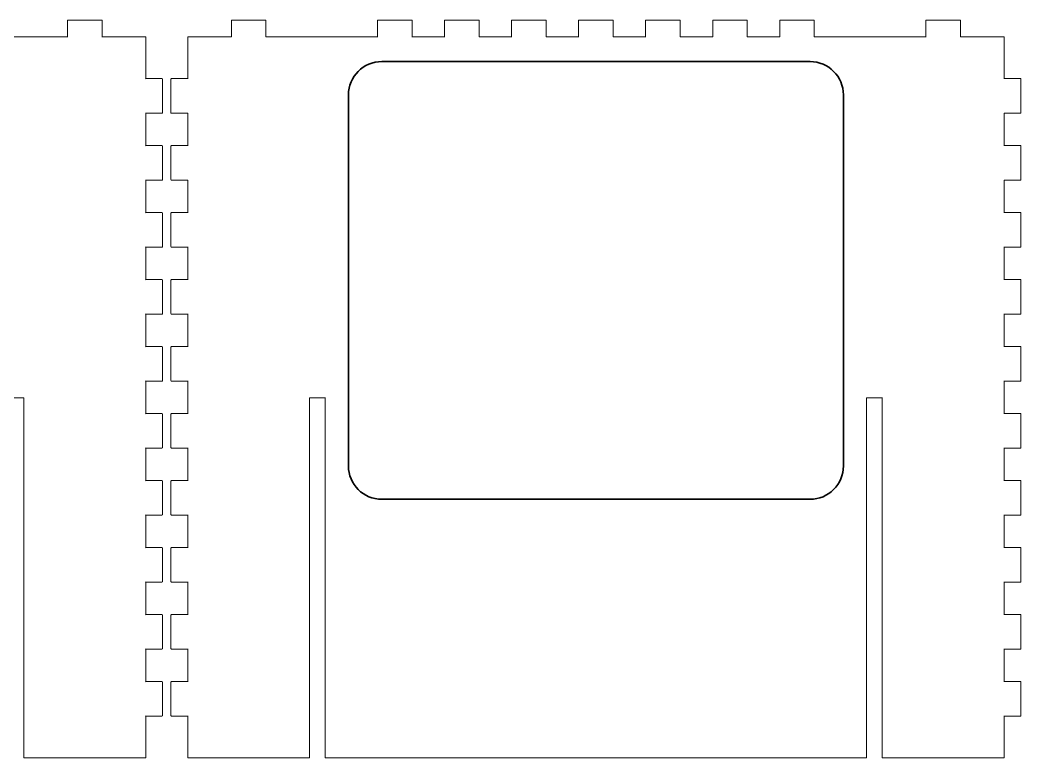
# Model space of a CAD drawing. Header units: millimetres. Extents: x 10 to 623, y 3 to 441.
# Drawn here: x 290.4 to 469.6, y 163.6 to 295.8 of the extents above; entities that cross this region are included whole.
import ezdxf

# ---------------------------------------------------------------- set-up
doc = ezdxf.new("R2010")
doc.units = ezdxf.units.MM
doc.header["$MEASUREMENT"] = 0
doc.layers.add('Layer 1', color=7, linetype='Continuous', lineweight=0)

msp = doc.modelspace()

# ---------------------------------------------------------------- linework, layer by layer
at = {"layer": 'Layer 1', "color": 18, "lineweight": 20, "true_color": 0x000000}
for points in [[(312.8, 292.8), (312.8, 292.8), (305.08, 292.8), (305.08, 292.8), (304.98, 292.8), (305.08, 292.7), (305.08, 292.8), (305.08, 292.8), (305.08, 295.7), (305.08, 295.7), (305.08, 295.76), (305.03, 295.8), (304.98, 295.8), (304.98, 295.8), (298.98, 295.8), (298.98, 295.8), (298.92, 295.8), (298.88, 295.76), (298.88, 295.7), (298.88, 295.7), (298.88, 292.8), (298.88, 292.8), (298.88, 292.7), (298.98, 292.8), (298.88, 292.8), (298.88, 292.8), (291.16, 292.8), (291.16, 292.8), (291.16, 292.8), (288.16, 292.8), (288.16, 292.8), (288.16, 292.8), (278.9, 292.8), (278.9, 292.8), (278.8, 292.8), (278.9, 292.7), (278.9, 292.8), (278.9, 292.8), (278.9, 295.7), (278.9, 295.7), (278.9, 295.76), (278.85, 295.8), (278.8, 295.8), (278.8, 295.8), (272.8, 295.8), (272.8, 295.8), (272.75, 295.8), (272.7, 295.76), (272.7, 295.7), (272.7, 295.7), (272.7, 292.8), (272.7, 292.8), (272.7, 292.7), (272.8, 292.8), (272.7, 292.8), (272.7, 292.8), (266.9, 292.8), (266.9, 292.8), (266.8, 292.8), (266.9, 292.7), (266.9, 292.8), (266.9, 292.8), (266.9, 295.7), (266.9, 295.7), (266.9, 295.76), (266.85, 295.8), (266.8, 295.8), (266.8, 295.8), (260.8, 295.8), (260.8, 295.8), (260.75, 295.8), (260.7, 295.76), (260.7, 295.7), (260.7, 295.7), (260.7, 292.8), (260.7, 292.8), (260.7, 292.7), (260.8, 292.8), (260.7, 292.8), (260.7, 292.8), (254.9, 292.8), (254.9, 292.8), (254.8, 292.8), (254.9, 292.7), (254.9, 292.8), (254.9, 292.8), (254.9, 295.7), (254.9, 295.7), (254.9, 295.76), (254.85, 295.8), (254.8, 295.8), (254.8, 295.8), (248.8, 295.8), (248.8, 295.8), (248.75, 295.8), (248.7, 295.76), (248.7, 295.7), (248.7, 295.7), (248.7, 292.8), (248.7, 292.8), (248.7, 292.7), (248.8, 292.8), (248.7, 292.8), (248.7, 292.8), (242.9, 292.8), (242.9, 292.8), (242.8, 292.8), (242.9, 292.7), (242.9, 292.8), (242.9, 292.8), (242.9, 295.7), (242.9, 295.7), (242.9, 295.76), (242.85, 295.8), (242.8, 295.8), (242.8, 295.8), (236.8, 295.8), (236.8, 295.8), (236.75, 295.8), (236.7, 295.76), (236.7, 295.7), (236.7, 295.7), (236.7, 292.8), (236.7, 292.8), (236.7, 292.7), (236.8, 292.8), (236.7, 292.8), (236.7, 292.8), (230.9, 292.8), (230.9, 292.8), (230.8, 292.8), (230.9, 292.7), (230.9, 292.8), (230.9, 292.8), (230.9, 295.7), (230.9, 295.7), (230.9, 295.76), (230.85, 295.8), (230.8, 295.8), (230.8, 295.8), (224.8, 295.8), (224.8, 295.8), (224.75, 295.8), (224.7, 295.76), (224.7, 295.7), (224.7, 295.7), (224.7, 292.8), (224.7, 292.8), (224.7, 292.7), (224.8, 292.8), (224.7, 292.8), (224.7, 292.8), (218.9, 292.8), (218.9, 292.8), (218.8, 292.8), (218.9, 292.7), (218.9, 292.8), (218.9, 292.8), (218.9, 295.7), (218.9, 295.7), (218.9, 295.76), (218.85, 295.8), (218.8, 295.8), (218.8, 295.8), (212.8, 295.8), (212.8, 295.8), (212.75, 295.8), (212.7, 295.76), (212.7, 295.7), (212.7, 295.7), (212.7, 292.8), (212.7, 292.8), (212.7, 292.7), (212.8, 292.8), (212.7, 292.8), (212.7, 292.8), (206.9, 292.8), (206.9, 292.8), (206.8, 292.8), (206.9, 292.7), (206.9, 292.8), (206.9, 292.8), (206.9, 295.7), (206.9, 295.7), (206.9, 295.76), (206.85, 295.8), (206.8, 295.8), (206.8, 295.8), (200.8, 295.8), (200.8, 295.8), (200.75, 295.8), (200.7, 295.76), (200.7, 295.7), (200.7, 295.7), (200.7, 292.8), (200.7, 292.8), (200.7, 292.7), (200.8, 292.8), (200.7, 292.8), (200.7, 292.8), (191.44, 292.8), (191.44, 292.8), (191.44, 292.8), (188.44, 292.8), (188.44, 292.8), (188.44, 292.8), (180.72, 292.8), (180.72, 292.8), (180.62, 292.8), (180.72, 292.7), (180.72, 292.8), (180.72, 292.8), (180.72, 295.7), (180.72, 295.7), (180.72, 295.76), (180.68, 295.8), (180.62, 295.8), (180.62, 295.8), (174.62, 295.8), (174.62, 295.8), (174.57, 295.8), (174.52, 295.76), (174.52, 295.7), (174.52, 295.7), (174.52, 292.8), (174.52, 292.8), (174.52, 292.7), (174.62, 292.8), (174.52, 292.8), (174.52, 292.8), (166.8, 292.8), (166.8, 292.8), (166.75, 292.8), (166.7, 292.76), (166.7, 292.7), (166.7, 292.7), (166.7, 285.3), (166.7, 285.3), (166.7, 285.2), (166.8, 285.3), (166.7, 285.3), (166.7, 285.3), (163.8, 285.3), (163.8, 285.3), (163.75, 285.3), (163.7, 285.26), (163.7, 285.2), (163.7, 285.2), (163.7, 279.2), (163.7, 279.2), (163.7, 279.15), (163.75, 279.1), (163.8, 279.1), (163.8, 279.1), (166.7, 279.1), (166.7, 279.1), (166.8, 279.1), (166.7, 279.2), (166.7, 279.1), (166.7, 279.1), (166.7, 273.3), (166.7, 273.3), (166.7, 273.2), (166.8, 273.3), (166.7, 273.3), (166.7, 273.3), (163.8, 273.3), (163.8, 273.3), (163.75, 273.3), (163.7, 273.26), (163.7, 273.2), (163.7, 273.2), (163.7, 267.2), (163.7, 267.2), (163.7, 267.15), (163.75, 267.1), (163.8, 267.1), (163.8, 267.1), (166.7, 267.1), (166.7, 267.1), (166.8, 267.1), (166.7, 267.2), (166.7, 267.1), (166.7, 267.1), (166.7, 261.3), (166.7, 261.3), (166.7, 261.2), (166.8, 261.3), (166.7, 261.3), (166.7, 261.3), (163.8, 261.3), (163.8, 261.3), (163.75, 261.3), (163.7, 261.26), (163.7, 261.2), (163.7, 261.2), (163.7, 255.2), (163.7, 255.2), (163.7, 255.15), (163.75, 255.1), (163.8, 255.1), (163.8, 255.1), (166.7, 255.1), (166.7, 255.1), (166.8, 255.1), (166.7, 255.2), (166.7, 255.1), (166.7, 255.1), (166.7, 249.3), (166.7, 249.3), (166.7, 249.2), (166.8, 249.3), (166.7, 249.3), (166.7, 249.3), (163.8, 249.3), (163.8, 249.3), (163.75, 249.3), (163.7, 249.26), (163.7, 249.2), (163.7, 249.2), (163.7, 243.2), (163.7, 243.2), (163.7, 243.15), (163.75, 243.1), (163.8, 243.1), (163.8, 243.1), (166.7, 243.1), (166.7, 243.1), (166.8, 243.1), (166.7, 243.2), (166.7, 243.1), (166.7, 243.1), (166.7, 237.3), (166.7, 237.3), (166.7, 237.2), (166.8, 237.3), (166.7, 237.3), (166.7, 237.3), (163.8, 237.3), (163.8, 237.3), (163.75, 237.3), (163.7, 237.26), (163.7, 237.2), (163.7, 237.2), (163.7, 231.2), (163.7, 231.2), (163.7, 231.15), (163.75, 231.1), (163.8, 231.1), (163.8, 231.1), (166.7, 231.1), (166.7, 231.1), (166.8, 231.1), (166.7, 231.2), (166.7, 231.1), (166.7, 231.1), (166.7, 225.3), (166.7, 225.3), (166.7, 225.2), (166.8, 225.3), (166.7, 225.3), (166.7, 225.3), (163.8, 225.3), (163.8, 225.3), (163.75, 225.3), (163.7, 225.26), (163.7, 225.2), (163.7, 225.2), (163.7, 219.2), (163.7, 219.2), (163.7, 219.15), (163.75, 219.1), (163.8, 219.1), (163.8, 219.1), (166.7, 219.1), (166.7, 219.1), (166.8, 219.1), (166.7, 219.2), (166.7, 219.1), (166.7, 219.1), (166.7, 213.3), (166.7, 213.3), (166.7, 213.2), (166.8, 213.3), (166.7, 213.3), (166.7, 213.3), (163.8, 213.3), (163.8, 213.3), (163.75, 213.3), (163.7, 213.26), (163.7, 213.2), (163.7, 213.2), (163.7, 207.2), (163.7, 207.2), (163.7, 207.15), (163.75, 207.1), (163.8, 207.1), (163.8, 207.1), (166.7, 207.1), (166.7, 207.1), (166.8, 207.1), (166.7, 207.2), (166.7, 207.1), (166.7, 207.1), (166.7, 201.3), (166.7, 201.3), (166.7, 201.2), (166.8, 201.3), (166.7, 201.3), (166.7, 201.3), (163.8, 201.3), (163.8, 201.3), (163.75, 201.3), (163.7, 201.26), (163.7, 201.2), (163.7, 201.2), (163.7, 195.2), (163.7, 195.2), (163.7, 195.15), (163.75, 195.1), (163.8, 195.1), (163.8, 195.1), (166.7, 195.1), (166.7, 195.1), (166.8, 195.1), (166.7, 195.2), (166.7, 195.1), (166.7, 195.1), (166.7, 189.3), (166.7, 189.3), (166.7, 189.2), (166.8, 189.3), (166.7, 189.3), (166.7, 189.3), (163.8, 189.3), (163.8, 189.3), (163.75, 189.3), (163.7, 189.26), (163.7, 189.2), (163.7, 189.2), (163.7, 183.2), (163.7, 183.2), (163.7, 183.15), (163.75, 183.1), (163.8, 183.1), (163.8, 183.1), (166.7, 183.1), (166.7, 183.1), (166.8, 183.1), (166.7, 183.2), (166.7, 183.1), (166.7, 183.1), (166.7, 177.3), (166.7, 177.3), (166.7, 177.2), (166.8, 177.3), (166.7, 177.3), (166.7, 177.3), (163.8, 177.3), (163.8, 177.3), (163.75, 177.3), (163.7, 177.26), (163.7, 177.2), (163.7, 177.2), (163.7, 171.2), (163.7, 171.2), (163.7, 171.15), (163.75, 171.1), (163.8, 171.1), (163.8, 171.1), (166.7, 171.1), (166.7, 171.1), (166.8, 171.1), (166.7, 171.2), (166.7, 171.1), (166.7, 171.1), (166.7, 163.7), (166.7, 163.7), (166.7, 163.65), (166.75, 163.6), (166.8, 163.6), (166.8, 163.6), (188.44, 163.6), (188.44, 163.6), (188.5, 163.6), (188.54, 163.65), (188.54, 163.7), (188.54, 163.7), (188.54, 228.1), (188.54, 228.1), (188.54, 228.2), (188.44, 228.1), (188.54, 228.1), (188.54, 228.1), (191.35, 228.1), (191.35, 228.1), (191.44, 228.1), (191.35, 228.2), (191.35, 228.1), (191.35, 228.1), (191.35, 163.7), (191.35, 163.7), (191.35, 163.65), (191.39, 163.6), (191.44, 163.6), (191.44, 163.6), (288.16, 163.6), (288.16, 163.6), (288.21, 163.6), (288.25, 163.65), (288.25, 163.7), (288.25, 163.7), (288.25, 228.1), (288.25, 228.1), (288.25, 228.2), (288.16, 228.1), (288.25, 228.1), (288.25, 228.1), (291.05, 228.1), (291.05, 228.1), (291.16, 228.1), (291.05, 228.2), (291.05, 228.1), (291.05, 228.1), (291.05, 163.7), (291.05, 163.7), (291.05, 163.65), (291.1, 163.6), (291.16, 163.6), (291.16, 163.6), (312.8, 163.6), (312.8, 163.6), (312.85, 163.6), (312.9, 163.65), (312.9, 163.7), (312.9, 163.7), (312.9, 171.1), (312.9, 171.1), (312.9, 171.2), (312.8, 171.1), (312.9, 171.1), (312.9, 171.1), (315.8, 171.1), (315.8, 171.1), (315.85, 171.1), (315.9, 171.15), (315.9, 171.2), (315.9, 171.2), (315.9, 177.2), (315.9, 177.2), (315.9, 177.26), (315.85, 177.3), (315.8, 177.3), (315.8, 177.3), (312.9, 177.3), (312.9, 177.3), (312.8, 177.3), (312.9, 177.2), (312.9, 177.3), (312.9, 177.3), (312.9, 183.1), (312.9, 183.1), (312.9, 183.2), (312.8, 183.1), (312.9, 183.1), (312.9, 183.1), (315.8, 183.1), (315.8, 183.1), (315.85, 183.1), (315.9, 183.15), (315.9, 183.2), (315.9, 183.2), (315.9, 189.2), (315.9, 189.2), (315.9, 189.26), (315.85, 189.3), (315.8, 189.3), (315.8, 189.3), (312.9, 189.3), (312.9, 189.3), (312.8, 189.3), (312.9, 189.2), (312.9, 189.3), (312.9, 189.3), (312.9, 195.1), (312.9, 195.1), (312.9, 195.2), (312.8, 195.1), (312.9, 195.1), (312.9, 195.1), (315.8, 195.1), (315.8, 195.1), (315.85, 195.1), (315.9, 195.15), (315.9, 195.2), (315.9, 195.2), (315.9, 201.2), (315.9, 201.2), (315.9, 201.26), (315.85, 201.3), (315.8, 201.3), (315.8, 201.3), (312.9, 201.3), (312.9, 201.3), (312.8, 201.3), (312.9, 201.2), (312.9, 201.3), (312.9, 201.3), (312.9, 207.1), (312.9, 207.1), (312.9, 207.2), (312.8, 207.1), (312.9, 207.1), (312.9, 207.1), (315.8, 207.1), (315.8, 207.1), (315.85, 207.1), (315.9, 207.15), (315.9, 207.2), (315.9, 207.2), (315.9, 213.2), (315.9, 213.2), (315.9, 213.26), (315.85, 213.3), (315.8, 213.3), (315.8, 213.3), (312.9, 213.3), (312.9, 213.3), (312.8, 213.3), (312.9, 213.2), (312.9, 213.3), (312.9, 213.3), (312.9, 219.1), (312.9, 219.1), (312.9, 219.2), (312.8, 219.1), (312.9, 219.1), (312.9, 219.1), (315.8, 219.1), (315.8, 219.1), (315.85, 219.1), (315.9, 219.15), (315.9, 219.2), (315.9, 219.2), (315.9, 225.2), (315.9, 225.2), (315.9, 225.26), (315.85, 225.3), (315.8, 225.3), (315.8, 225.3), (312.9, 225.3), (312.9, 225.3), (312.8, 225.3), (312.9, 225.2), (312.9, 225.3), (312.9, 225.3), (312.9, 231.1), (312.9, 231.1), (312.9, 231.2), (312.8, 231.1), (312.9, 231.1), (312.9, 231.1), (315.8, 231.1), (315.8, 231.1), (315.85, 231.1), (315.9, 231.15), (315.9, 231.2), (315.9, 231.2), (315.9, 237.2), (315.9, 237.2), (315.9, 237.26), (315.85, 237.3), (315.8, 237.3), (315.8, 237.3), (312.9, 237.3), (312.9, 237.3), (312.8, 237.3), (312.9, 237.2), (312.9, 237.3), (312.9, 237.3), (312.9, 243.1), (312.9, 243.1), (312.9, 243.2), (312.8, 243.1), (312.9, 243.1), (312.9, 243.1), (315.8, 243.1), (315.8, 243.1), (315.85, 243.1), (315.9, 243.15), (315.9, 243.2), (315.9, 243.2), (315.9, 249.2), (315.9, 249.2), (315.9, 249.26), (315.85, 249.3), (315.8, 249.3), (315.8, 249.3), (312.9, 249.3), (312.9, 249.3), (312.8, 249.3), (312.9, 249.2), (312.9, 249.3), (312.9, 249.3), (312.9, 255.1), (312.9, 255.1), (312.9, 255.2), (312.8, 255.1), (312.9, 255.1), (312.9, 255.1), (315.8, 255.1), (315.8, 255.1), (315.85, 255.1), (315.9, 255.15), (315.9, 255.2), (315.9, 255.2), (315.9, 261.2), (315.9, 261.2), (315.9, 261.26), (315.85, 261.3), (315.8, 261.3), (315.8, 261.3), (312.9, 261.3), (312.9, 261.3), (312.8, 261.3), (312.9, 261.2), (312.9, 261.3), (312.9, 261.3), (312.9, 267.1), (312.9, 267.1), (312.9, 267.2), (312.8, 267.1), (312.9, 267.1), (312.9, 267.1), (315.8, 267.1), (315.8, 267.1), (315.85, 267.1), (315.9, 267.15), (315.9, 267.2), (315.9, 267.2), (315.9, 273.2), (315.9, 273.2), (315.9, 273.26), (315.85, 273.3), (315.8, 273.3), (315.8, 273.3), (312.9, 273.3), (312.9, 273.3), (312.8, 273.3), (312.9, 273.2), (312.9, 273.3), (312.9, 273.3), (312.9, 279.1), (312.9, 279.1), (312.9, 279.2), (312.8, 279.1), (312.9, 279.1), (312.9, 279.1), (315.8, 279.1), (315.8, 279.1), (315.85, 279.1), (315.9, 279.15), (315.9, 279.2), (315.9, 279.2), (315.9, 285.2), (315.9, 285.2), (315.9, 285.26), (315.85, 285.3), (315.8, 285.3), (315.8, 285.3), (312.9, 285.3), (312.9, 285.3), (312.8, 285.3), (312.9, 285.2), (312.9, 285.3), (312.9, 285.3), (312.9, 292.7), (312.9, 292.7), (312.9, 292.76), (312.85, 292.8), (312.8, 292.8)], [(466.5, 292.8), (466.5, 292.8), (458.78, 292.8), (458.78, 292.8), (458.68, 292.8), (458.78, 292.7), (458.78, 292.8), (458.78, 292.8), (458.78, 295.7), (458.78, 295.7), (458.78, 295.76), (458.73, 295.8), (458.68, 295.8), (458.68, 295.8), (452.68, 295.8), (452.68, 295.8), (452.62, 295.8), (452.58, 295.76), (452.58, 295.7), (452.58, 295.7), (452.58, 292.8), (452.58, 292.8), (452.58, 292.7), (452.68, 292.8), (452.58, 292.8), (452.58, 292.8), (444.85, 292.8), (444.85, 292.8), (444.85, 292.8), (441.85, 292.8), (441.85, 292.8), (441.85, 292.8), (432.6, 292.8), (432.6, 292.8), (432.5, 292.8), (432.6, 292.7), (432.6, 292.8), (432.6, 292.8), (432.6, 295.7), (432.6, 295.7), (432.6, 295.76), (432.55, 295.8), (432.5, 295.8), (432.5, 295.8), (426.5, 295.8), (426.5, 295.8), (426.44, 295.8), (426.4, 295.76), (426.4, 295.7), (426.4, 295.7), (426.4, 292.8), (426.4, 292.8), (426.4, 292.7), (426.5, 292.8), (426.4, 292.8), (426.4, 292.8), (420.6, 292.8), (420.6, 292.8), (420.5, 292.8), (420.6, 292.7), (420.6, 292.8), (420.6, 292.8), (420.6, 295.7), (420.6, 295.7), (420.6, 295.76), (420.55, 295.8), (420.5, 295.8), (420.5, 295.8), (414.5, 295.8), (414.5, 295.8), (414.44, 295.8), (414.4, 295.76), (414.4, 295.7), (414.4, 295.7), (414.4, 292.8), (414.4, 292.8), (414.4, 292.7), (414.5, 292.8), (414.4, 292.8), (414.4, 292.8), (408.6, 292.8), (408.6, 292.8), (408.5, 292.8), (408.6, 292.7), (408.6, 292.8), (408.6, 292.8), (408.6, 295.7), (408.6, 295.7), (408.6, 295.76), (408.55, 295.8), (408.5, 295.8), (408.5, 295.8), (402.5, 295.8), (402.5, 295.8), (402.44, 295.8), (402.4, 295.76), (402.4, 295.7), (402.4, 295.7), (402.4, 292.8), (402.4, 292.8), (402.4, 292.7), (402.5, 292.8), (402.4, 292.8), (402.4, 292.8), (396.6, 292.8), (396.6, 292.8), (396.5, 292.8), (396.6, 292.7), (396.6, 292.8), (396.6, 292.8), (396.6, 295.7), (396.6, 295.7), (396.6, 295.76), (396.55, 295.8), (396.5, 295.8), (396.5, 295.8), (390.5, 295.8), (390.5, 295.8), (390.44, 295.8), (390.4, 295.76), (390.4, 295.7), (390.4, 295.7), (390.4, 292.8), (390.4, 292.8), (390.4, 292.7), (390.5, 292.8), (390.4, 292.8), (390.4, 292.8), (384.6, 292.8), (384.6, 292.8), (384.5, 292.8), (384.6, 292.7), (384.6, 292.8), (384.6, 292.8), (384.6, 295.7), (384.6, 295.7), (384.6, 295.76), (384.55, 295.8), (384.5, 295.8), (384.5, 295.8), (378.5, 295.8), (378.5, 295.8), (378.44, 295.8), (378.4, 295.76), (378.4, 295.7), (378.4, 295.7), (378.4, 292.8), (378.4, 292.8), (378.4, 292.7), (378.5, 292.8), (378.4, 292.8), (378.4, 292.8), (372.6, 292.8), (372.6, 292.8), (372.5, 292.8), (372.6, 292.7), (372.6, 292.8), (372.6, 292.8), (372.6, 295.7), (372.6, 295.7), (372.6, 295.76), (372.55, 295.8), (372.5, 295.8), (372.5, 295.8), (366.5, 295.8), (366.5, 295.8), (366.44, 295.8), (366.4, 295.76), (366.4, 295.7), (366.4, 295.7), (366.4, 292.8), (366.4, 292.8), (366.4, 292.7), (366.5, 292.8), (366.4, 292.8), (366.4, 292.8), (360.6, 292.8), (360.6, 292.8), (360.5, 292.8), (360.6, 292.7), (360.6, 292.8), (360.6, 292.8), (360.6, 295.7), (360.6, 295.7), (360.6, 295.76), (360.55, 295.8), (360.5, 295.8), (360.5, 295.8), (354.5, 295.8), (354.5, 295.8), (354.44, 295.8), (354.4, 295.76), (354.4, 295.7), (354.4, 295.7), (354.4, 292.8), (354.4, 292.8), (354.4, 292.7), (354.5, 292.8), (354.4, 292.8), (354.4, 292.8), (345.14, 292.8), (345.14, 292.8), (345.14, 292.8), (342.14, 292.8), (342.14, 292.8), (342.14, 292.8), (334.42, 292.8), (334.42, 292.8), (334.32, 292.8), (334.42, 292.7), (334.42, 292.8), (334.42, 292.8), (334.42, 295.7), (334.42, 295.7), (334.42, 295.76), (334.38, 295.8), (334.32, 295.8), (334.32, 295.8), (328.32, 295.8), (328.32, 295.8), (328.27, 295.8), (328.22, 295.76), (328.22, 295.7), (328.22, 295.7), (328.22, 292.8), (328.22, 292.8), (328.22, 292.7), (328.32, 292.8), (328.22, 292.8), (328.22, 292.8), (320.5, 292.8), (320.5, 292.8), (320.44, 292.8), (320.4, 292.76), (320.4, 292.7), (320.4, 292.7), (320.4, 285.3), (320.4, 285.3), (320.4, 285.2), (320.5, 285.3), (320.4, 285.3), (320.4, 285.3), (317.5, 285.3), (317.5, 285.3), (317.44, 285.3), (317.4, 285.26), (317.4, 285.2), (317.4, 285.2), (317.4, 279.2), (317.4, 279.2), (317.4, 279.15), (317.44, 279.1), (317.5, 279.1), (317.5, 279.1), (320.4, 279.1), (320.4, 279.1), (320.5, 279.1), (320.4, 279.2), (320.4, 279.1), (320.4, 279.1), (320.4, 273.3), (320.4, 273.3), (320.4, 273.2), (320.5, 273.3), (320.4, 273.3), (320.4, 273.3), (317.5, 273.3), (317.5, 273.3), (317.44, 273.3), (317.4, 273.26), (317.4, 273.2), (317.4, 273.2), (317.4, 267.2), (317.4, 267.2), (317.4, 267.15), (317.44, 267.1), (317.5, 267.1), (317.5, 267.1), (320.4, 267.1), (320.4, 267.1), (320.5, 267.1), (320.4, 267.2), (320.4, 267.1), (320.4, 267.1), (320.4, 261.3), (320.4, 261.3), (320.4, 261.2), (320.5, 261.3), (320.4, 261.3), (320.4, 261.3), (317.5, 261.3), (317.5, 261.3), (317.44, 261.3), (317.4, 261.26), (317.4, 261.2), (317.4, 261.2), (317.4, 255.2), (317.4, 255.2), (317.4, 255.15), (317.44, 255.1), (317.5, 255.1), (317.5, 255.1), (320.4, 255.1), (320.4, 255.1), (320.5, 255.1), (320.4, 255.2), (320.4, 255.1), (320.4, 255.1), (320.4, 249.3), (320.4, 249.3), (320.4, 249.2), (320.5, 249.3), (320.4, 249.3), (320.4, 249.3), (317.5, 249.3), (317.5, 249.3), (317.44, 249.3), (317.4, 249.26), (317.4, 249.2), (317.4, 249.2), (317.4, 243.2), (317.4, 243.2), (317.4, 243.15), (317.44, 243.1), (317.5, 243.1), (317.5, 243.1), (320.4, 243.1), (320.4, 243.1), (320.5, 243.1), (320.4, 243.2), (320.4, 243.1), (320.4, 243.1), (320.4, 237.3), (320.4, 237.3), (320.4, 237.2), (320.5, 237.3), (320.4, 237.3), (320.4, 237.3), (317.5, 237.3), (317.5, 237.3), (317.44, 237.3), (317.4, 237.26), (317.4, 237.2), (317.4, 237.2), (317.4, 231.2), (317.4, 231.2), (317.4, 231.15), (317.44, 231.1), (317.5, 231.1), (317.5, 231.1), (320.4, 231.1), (320.4, 231.1), (320.5, 231.1), (320.4, 231.2), (320.4, 231.1), (320.4, 231.1), (320.4, 225.3), (320.4, 225.3), (320.4, 225.2), (320.5, 225.3), (320.4, 225.3), (320.4, 225.3), (317.5, 225.3), (317.5, 225.3), (317.44, 225.3), (317.4, 225.26), (317.4, 225.2), (317.4, 225.2), (317.4, 219.2), (317.4, 219.2), (317.4, 219.15), (317.44, 219.1), (317.5, 219.1), (317.5, 219.1), (320.4, 219.1), (320.4, 219.1), (320.5, 219.1), (320.4, 219.2), (320.4, 219.1), (320.4, 219.1), (320.4, 213.3), (320.4, 213.3), (320.4, 213.2), (320.5, 213.3), (320.4, 213.3), (320.4, 213.3), (317.5, 213.3), (317.5, 213.3), (317.44, 213.3), (317.4, 213.26), (317.4, 213.2), (317.4, 213.2), (317.4, 207.2), (317.4, 207.2), (317.4, 207.15), (317.44, 207.1), (317.5, 207.1), (317.5, 207.1), (320.4, 207.1), (320.4, 207.1), (320.5, 207.1), (320.4, 207.2), (320.4, 207.1), (320.4, 207.1), (320.4, 201.3), (320.4, 201.3), (320.4, 201.2), (320.5, 201.3), (320.4, 201.3), (320.4, 201.3), (317.5, 201.3), (317.5, 201.3), (317.44, 201.3), (317.4, 201.26), (317.4, 201.2), (317.4, 201.2), (317.4, 195.2), (317.4, 195.2), (317.4, 195.15), (317.44, 195.1), (317.5, 195.1), (317.5, 195.1), (320.4, 195.1), (320.4, 195.1), (320.5, 195.1), (320.4, 195.2), (320.4, 195.1), (320.4, 195.1), (320.4, 189.3), (320.4, 189.3), (320.4, 189.2), (320.5, 189.3), (320.4, 189.3), (320.4, 189.3), (317.5, 189.3), (317.5, 189.3), (317.44, 189.3), (317.4, 189.26), (317.4, 189.2), (317.4, 189.2), (317.4, 183.2), (317.4, 183.2), (317.4, 183.15), (317.44, 183.1), (317.5, 183.1), (317.5, 183.1), (320.4, 183.1), (320.4, 183.1), (320.5, 183.1), (320.4, 183.2), (320.4, 183.1), (320.4, 183.1), (320.4, 177.3), (320.4, 177.3), (320.4, 177.2), (320.5, 177.3), (320.4, 177.3), (320.4, 177.3), (317.5, 177.3), (317.5, 177.3), (317.44, 177.3), (317.4, 177.26), (317.4, 177.2), (317.4, 177.2), (317.4, 171.2), (317.4, 171.2), (317.4, 171.15), (317.44, 171.1), (317.5, 171.1), (317.5, 171.1), (320.4, 171.1), (320.4, 171.1), (320.5, 171.1), (320.4, 171.2), (320.4, 171.1), (320.4, 171.1), (320.4, 163.7), (320.4, 163.7), (320.4, 163.65), (320.44, 163.6), (320.5, 163.6), (320.5, 163.6), (342.14, 163.6), (342.14, 163.6), (342.2, 163.6), (342.24, 163.65), (342.24, 163.7), (342.24, 163.7), (342.24, 228.1), (342.24, 228.1), (342.24, 228.2), (342.14, 228.1), (342.24, 228.1), (342.24, 228.1), (345.04, 228.1), (345.04, 228.1), (345.14, 228.1), (345.04, 228.2), (345.04, 228.1), (345.04, 228.1), (345.04, 163.7), (345.04, 163.7), (345.04, 163.65), (345.09, 163.6), (345.14, 163.6), (345.14, 163.6), (441.85, 163.6), (441.85, 163.6), (441.91, 163.6), (441.95, 163.65), (441.95, 163.7), (441.95, 163.7), (441.95, 228.1), (441.95, 228.1), (441.95, 228.2), (441.85, 228.1), (441.95, 228.1), (441.95, 228.1), (444.75, 228.1), (444.75, 228.1), (444.85, 228.1), (444.75, 228.2), (444.75, 228.1), (444.75, 228.1), (444.75, 163.7), (444.75, 163.7), (444.75, 163.65), (444.8, 163.6), (444.85, 163.6), (444.85, 163.6), (466.5, 163.6), (466.5, 163.6), (466.55, 163.6), (466.6, 163.65), (466.6, 163.7), (466.6, 163.7), (466.6, 171.1), (466.6, 171.1), (466.6, 171.2), (466.5, 171.1), (466.6, 171.1), (466.6, 171.1), (469.5, 171.1), (469.5, 171.1), (469.55, 171.1), (469.6, 171.15), (469.6, 171.2), (469.6, 171.2), (469.6, 177.2), (469.6, 177.2), (469.6, 177.26), (469.55, 177.3), (469.5, 177.3), (469.5, 177.3), (466.6, 177.3), (466.6, 177.3), (466.5, 177.3), (466.6, 177.2), (466.6, 177.3), (466.6, 177.3), (466.6, 183.1), (466.6, 183.1), (466.6, 183.2), (466.5, 183.1), (466.6, 183.1), (466.6, 183.1), (469.5, 183.1), (469.5, 183.1), (469.55, 183.1), (469.6, 183.15), (469.6, 183.2), (469.6, 183.2), (469.6, 189.2), (469.6, 189.2), (469.6, 189.26), (469.55, 189.3), (469.5, 189.3), (469.5, 189.3), (466.6, 189.3), (466.6, 189.3), (466.5, 189.3), (466.6, 189.2), (466.6, 189.3), (466.6, 189.3), (466.6, 195.1), (466.6, 195.1), (466.6, 195.2), (466.5, 195.1), (466.6, 195.1), (466.6, 195.1), (469.5, 195.1), (469.5, 195.1), (469.55, 195.1), (469.6, 195.15), (469.6, 195.2), (469.6, 195.2), (469.6, 201.2), (469.6, 201.2), (469.6, 201.26), (469.55, 201.3), (469.5, 201.3), (469.5, 201.3), (466.6, 201.3), (466.6, 201.3), (466.5, 201.3), (466.6, 201.2), (466.6, 201.3), (466.6, 201.3), (466.6, 207.1), (466.6, 207.1), (466.6, 207.2), (466.5, 207.1), (466.6, 207.1), (466.6, 207.1), (469.5, 207.1), (469.5, 207.1), (469.55, 207.1), (469.6, 207.15), (469.6, 207.2), (469.6, 207.2), (469.6, 213.2), (469.6, 213.2), (469.6, 213.26), (469.55, 213.3), (469.5, 213.3), (469.5, 213.3), (466.6, 213.3), (466.6, 213.3), (466.5, 213.3), (466.6, 213.2), (466.6, 213.3), (466.6, 213.3), (466.6, 219.1), (466.6, 219.1), (466.6, 219.2), (466.5, 219.1), (466.6, 219.1), (466.6, 219.1), (469.5, 219.1), (469.5, 219.1), (469.55, 219.1), (469.6, 219.15), (469.6, 219.2), (469.6, 219.2), (469.6, 225.2), (469.6, 225.2), (469.6, 225.26), (469.55, 225.3), (469.5, 225.3), (469.5, 225.3), (466.6, 225.3), (466.6, 225.3), (466.5, 225.3), (466.6, 225.2), (466.6, 225.3), (466.6, 225.3), (466.6, 231.1), (466.6, 231.1), (466.6, 231.2), (466.5, 231.1), (466.6, 231.1), (466.6, 231.1), (469.5, 231.1), (469.5, 231.1), (469.55, 231.1), (469.6, 231.15), (469.6, 231.2), (469.6, 231.2), (469.6, 237.2), (469.6, 237.2), (469.6, 237.26), (469.55, 237.3), (469.5, 237.3), (469.5, 237.3), (466.6, 237.3), (466.6, 237.3), (466.5, 237.3), (466.6, 237.2), (466.6, 237.3), (466.6, 237.3), (466.6, 243.1), (466.6, 243.1), (466.6, 243.2), (466.5, 243.1), (466.6, 243.1), (466.6, 243.1), (469.5, 243.1), (469.5, 243.1), (469.55, 243.1), (469.6, 243.15), (469.6, 243.2), (469.6, 243.2), (469.6, 249.2), (469.6, 249.2), (469.6, 249.26), (469.55, 249.3), (469.5, 249.3), (469.5, 249.3), (466.6, 249.3), (466.6, 249.3), (466.5, 249.3), (466.6, 249.2), (466.6, 249.3), (466.6, 249.3), (466.6, 255.1), (466.6, 255.1), (466.6, 255.2), (466.5, 255.1), (466.6, 255.1), (466.6, 255.1), (469.5, 255.1), (469.5, 255.1), (469.55, 255.1), (469.6, 255.15), (469.6, 255.2), (469.6, 255.2), (469.6, 261.2), (469.6, 261.2), (469.6, 261.26), (469.55, 261.3), (469.5, 261.3), (469.5, 261.3), (466.6, 261.3), (466.6, 261.3), (466.5, 261.3), (466.6, 261.2), (466.6, 261.3), (466.6, 261.3), (466.6, 267.1), (466.6, 267.1), (466.6, 267.2), (466.5, 267.1), (466.6, 267.1), (466.6, 267.1), (469.5, 267.1), (469.5, 267.1), (469.55, 267.1), (469.6, 267.15), (469.6, 267.2), (469.6, 267.2), (469.6, 273.2), (469.6, 273.2), (469.6, 273.26), (469.55, 273.3), (469.5, 273.3), (469.5, 273.3), (466.6, 273.3), (466.6, 273.3), (466.5, 273.3), (466.6, 273.2), (466.6, 273.3), (466.6, 273.3), (466.6, 279.1), (466.6, 279.1), (466.6, 279.2), (466.5, 279.1), (466.6, 279.1), (466.6, 279.1), (469.5, 279.1), (469.5, 279.1), (469.55, 279.1), (469.6, 279.15), (469.6, 279.2), (469.6, 279.2), (469.6, 285.2), (469.6, 285.2), (469.6, 285.26), (469.55, 285.3), (469.5, 285.3), (469.5, 285.3), (466.6, 285.3), (466.6, 285.3), (466.5, 285.3), (466.6, 285.2), (466.6, 285.3), (466.6, 285.3), (466.6, 292.7), (466.6, 292.7), (466.6, 292.76), (466.55, 292.8), (466.5, 292.8)]]:
    msp.add_open_spline(points, degree=3, knots=[0, 0, 0, 0, 1, 1, 1, 2, 2, 2, 3, 3, 3, 4, 4, 4, 5, 5, 5, 6, 6, 6, 7, 7, 7, 8, 8, 8, 9, 9, 9, 10, 10, 10, 11, 11, 11, 12, 12, 12, 13, 13, 13, 14, 14, 14, 15, 15, 15, 16, 16, 16, 17, 17, 17, 18, 18, 18, 19, 19, 19, 20, 20, 20, 21, 21, 21, 22, 22, 22, 23, 23, 23, 24, 24, 24, 25, 25, 25, 26, 26, 26, 27, 27, 27, 28, 28, 28, 29, 29, 29, 30, 30, 30, 31, 31, 31, 32, 32, 32, 33, 33, 33, 34, 34, 34, 35, 35, 35, 36, 36, 36, 37, 37, 37, 38, 38, 38, 39, 39, 39, 40, 40, 40, 41, 41, 41, 42, 42, 42, 43, 43, 43, 44, 44, 44, 45, 45, 45, 46, 46, 46, 47, 47, 47, 48, 48, 48, 49, 49, 49, 50, 50, 50, 51, 51, 51, 52, 52, 52, 53, 53, 53, 54, 54, 54, 55, 55, 55, 56, 56, 56, 57, 57, 57, 58, 58, 58, 59, 59, 59, 60, 60, 60, 61, 61, 61, 62, 62, 62, 63, 63, 63, 64, 64, 64, 65, 65, 65, 66, 66, 66, 67, 67, 67, 68, 68, 68, 69, 69, 69, 70, 70, 70, 71, 71, 71, 72, 72, 72, 73, 73, 73, 74, 74, 74, 75, 75, 75, 76, 76, 76, 77, 77, 77, 78, 78, 78, 79, 79, 79, 80, 80, 80, 81, 81, 81, 82, 82, 82, 83, 83, 83, 84, 84, 84, 85, 85, 85, 86, 86, 86, 87, 87, 87, 88, 88, 88, 89, 89, 89, 90, 90, 90, 91, 91, 91, 92, 92, 92, 93, 93, 93, 94, 94, 94, 95, 95, 95, 96, 96, 96, 97, 97, 97, 98, 98, 98, 99, 99, 99, 100, 100, 100, 101, 101, 101, 102, 102, 102, 103, 103, 103, 104, 104, 104, 105, 105, 105, 106, 106, 106, 107, 107, 107, 108, 108, 108, 109, 109, 109, 110, 110, 110, 111, 111, 111, 112, 112, 112, 113, 113, 113, 114, 114, 114, 115, 115, 115, 116, 116, 116, 117, 117, 117, 118, 118, 118, 119, 119, 119, 120, 120, 120, 121, 121, 121, 122, 122, 122, 123, 123, 123, 124, 124, 124, 125, 125, 125, 126, 126, 126, 127, 127, 127, 128, 128, 128, 129, 129, 129, 130, 130, 130, 131, 131, 131, 132, 132, 132, 133, 133, 133, 134, 134, 134, 135, 135, 135, 136, 136, 136, 137, 137, 137, 138, 138, 138, 139, 139, 139, 140, 140, 140, 141, 141, 141, 142, 142, 142, 143, 143, 143, 144, 144, 144, 145, 145, 145, 146, 146, 146, 147, 147, 147, 148, 148, 148, 149, 149, 149, 150, 150, 150, 151, 151, 151, 152, 152, 152, 153, 153, 153, 154, 154, 154, 155, 155, 155, 156, 156, 156, 157, 157, 157, 158, 158, 158, 159, 159, 159, 160, 160, 160, 161, 161, 161, 162, 162, 162, 163, 163, 163, 164, 164, 164, 165, 165, 165, 166, 166, 166, 167, 167, 167, 168, 168, 168, 169, 169, 169, 170, 170, 170, 171, 171, 171, 172, 172, 172, 173, 173, 173, 174, 174, 174, 175, 175, 175, 176, 176, 176, 177, 177, 177, 178, 178, 178, 179, 179, 179, 180, 180, 180, 181, 181, 181, 182, 182, 182, 183, 183, 183, 184, 184, 184, 185, 185, 185, 186, 186, 186, 187, 187, 187, 188, 188, 188, 189, 189, 189, 190, 190, 190, 191, 191, 191, 192, 192, 192, 193, 193, 193, 194, 194, 194, 195, 195, 195, 196, 196, 196, 197, 197, 197, 198, 198, 198, 199, 199, 199, 200, 200, 200, 201, 201, 201, 202, 202, 202, 203, 203, 203, 204, 204, 204, 205, 205, 205, 206, 206, 206, 207, 207, 207, 208, 208, 208, 209, 209, 209, 210, 210, 210, 211, 211, 211, 212, 212, 212, 213, 213, 213, 214, 214, 214, 215, 215, 215, 216, 216, 216, 217, 217, 217, 218, 218, 218, 219, 219, 219, 220, 220, 220, 221, 221, 221, 222, 222, 222, 223, 223, 223, 224, 224, 224, 225, 225, 225, 226, 226, 226, 227, 227, 227, 228, 228, 228, 229, 229, 229, 230, 230, 230, 231, 231, 231, 232, 232, 232, 233, 233, 233, 234, 234, 234, 235, 235, 235, 236, 236, 236, 237, 237, 237, 238, 238, 238, 239, 239, 239, 240, 240, 240, 241, 241, 241, 242, 242, 242, 243, 243, 243, 244, 244, 244, 245, 245, 245, 246, 246, 246, 247, 247, 247, 248, 248, 248, 249, 249, 249, 250, 250, 250, 251, 251, 251, 252, 252, 252, 253, 253, 253, 254, 254, 254, 255, 255, 255, 256, 256, 256, 257, 257, 257, 258, 258, 258, 259, 259, 259, 260, 260, 260, 260], dxfattribs=at)
at = {"layer": 'Layer 1', "color": 18, "lineweight": 35, "true_color": 0x000000}
msp.add_open_spline([(355.17, 209.94), (355.17, 209.94), (431.83, 209.94), (431.83, 209.94), (435.14, 209.94), (437.81, 212.62), (437.81, 215.92), (437.81, 215.92), (437.81, 282.37), (437.81, 282.37), (437.81, 285.67), (435.14, 288.35), (431.83, 288.35), (431.83, 288.35), (355.17, 288.35), (355.17, 288.35), (351.86, 288.35), (349.19, 285.67), (349.19, 282.37), (349.19, 282.37), (349.19, 215.92), (349.19, 215.92), (349.19, 212.62), (351.86, 209.94), (355.17, 209.94)], degree=3, knots=[0, 0, 0, 0, 1, 1, 1, 2, 2, 2, 3, 3, 3, 4, 4, 4, 5, 5, 5, 6, 6, 6, 7, 7, 7, 8, 8, 8, 8], dxfattribs=at)

doc.saveas('drawing.dxf')
